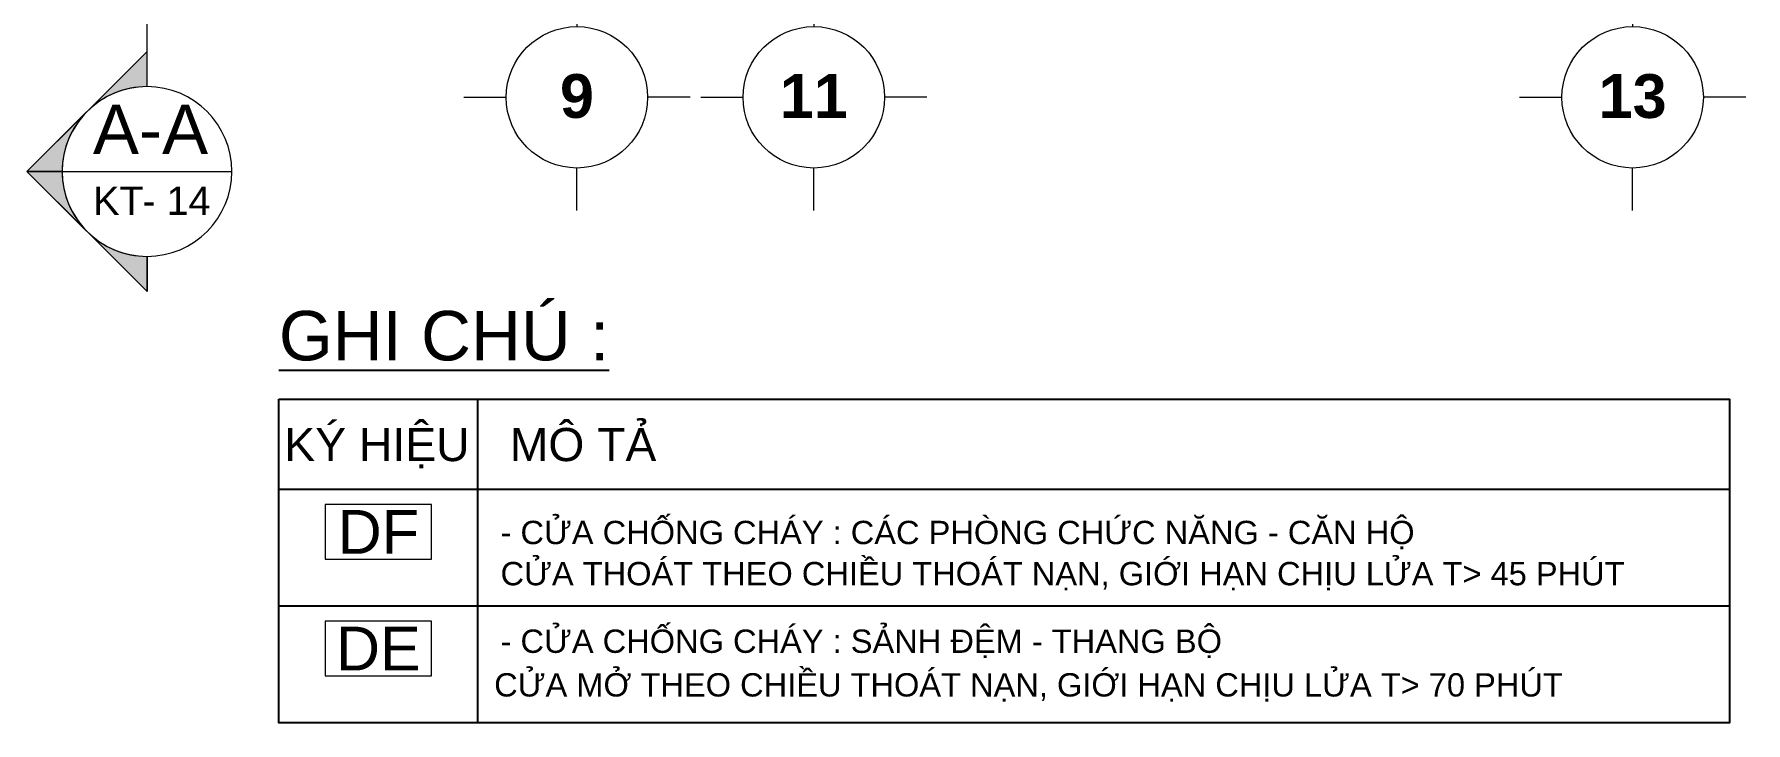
# Model space of a CAD drawing. Header units: millimetres. Extents: x -20215 to 101892, y -17414 to 45470.
# Drawn here: x 17026 to 41231, y -17414 to -7675 of the extents above; entities that cross this region are included whole.
import ezdxf
from ezdxf.enums import TextEntityAlignment as Align

# ---------------------------------------------------------------- set-up
doc = ezdxf.new("R2010")
doc.units = ezdxf.units.MM
doc.linetypes.add('PHANTOM', pattern=[63.5, 31.75, -6.35, 6.35, -6.35, 6.35, -6.35])
for name, color, linetype, lineweight in [('G-ANNO-SYMB', 111, 'Continuous', 5), ('KH', 6, 'Continuous', 5), ('Y-GHI CHU PCCC$0$Z-CT1-GHI CHU TT$0$CHU-1', 7, 'Continuous', 9), ('Y-GHI CHU PCCC$0$Z-CT1-GHI CHU TT$0$KI-HIEU', 6, 'Continuous', 13)]:
    doc.layers.add(name, color=color, linetype=linetype, lineweight=lineweight)
doc.layers.add('RD-AB', color=4, linetype='PHANTOM')
doc.styles.add('Arial', font='arial_0.ttf', dxfattribs={"height": 700})
doc.styles.add('Arial_1', font='arial_0.ttf', dxfattribs={"height": 400})
doc.styles.add('Arial_B', font='arialbd_0.ttf', dxfattribs={"height": 619.047619})
doc.styles.add('Y-GHI CHU PCCC$0$Arial', font='arial_0.ttf')
doc.styles.add('Y-GHI CHU PCCC$0$Z-CT1-GHI CHU TT$0$TA1', font='arial_0.ttf')

# ---------------------------------------------------------------- blocks, each defined once
blk = doc.blocks.new('Section - AL_Section Head-VIEW NAME-1067178-MẶT BẰNG TẦNG 4')
at = {"layer": 'G-ANNO-SYMB'}
h = blk.add_hatch(color=256, dxfattribs=at)
edge = h.paths.add_edge_path(flags=0)
edge.add_line((-6, 8.49), (-6, 6))
edge.add_arc((-6, 0), 6, 90, 135)
edge.add_line((-10.24, 4.24), (-6, 8.49))
h = blk.add_hatch(color=256, dxfattribs=at)
edge = h.paths.add_edge_path(flags=0)
edge.add_line((-6, 8.49), (-1.76, 4.24))
edge.add_arc((-6, 0), 6, 45, 90)
edge.add_line((-6, 6), (-6, 8.49))
h = blk.add_hatch(color=256, dxfattribs=at)
edge = h.paths.add_edge_path(flags=0)
edge.add_line((-14.49, 0), (-10.24, 4.24))
edge.add_arc((-6, 0), 6, 135, 180)
edge.add_line((-12, 0), (-14.49, 0))
h = blk.add_hatch(color=256, dxfattribs=at)
edge = h.paths.add_edge_path(flags=0)
edge.add_line((2.49, 0), (0, 0))
edge.add_arc((-6, 0), 6, 360, 405)
edge.add_line((-1.76, 4.24), (2.49, 0))
for p, q in [((-6, 8.49), (-14.49, 0)), ((-6, 8.49), (-10.24, 4.24)), ((-6, 8.49), (2.49, 0)), ((-6, 6), (-6, 8.49)), ((-6, 8.49), (-6, 6)), ((-1.76, 4.24), (-6, 8.49)), ((-10.24, 4.24), (-14.49, 0)), ((2.49, 0), (-1.76, 4.24)), ((-14.49, 0), (-12, 0)), ((0, 0), (2.49, 0)), ((-12, 0), (-14.49, 0)), ((0, 0), (2.49, 0))]:
    blk.add_line(p, q, dxfattribs=at)
for start, end in [(360, 180), (90, 135), (45, 90), (135, 180), (360, 45), (180, 360)]:
    blk.add_arc((-6, 0), 6, start, end, dxfattribs=at)
blk = doc.blocks.new('Grid - FamilyAL-KH TRUC-550400-MẶT BẰNG HẦM 2')
at = {"layer": 'KH'}
for p, q in [((0, 7), (0, 4)), ((-8, -1), (-5, -1)), ((8, -1), (5, -1)), ((0, -9), (0, -6))]:
    blk.add_line(p, q, dxfattribs=at)
blk.add_circle((0, -1), 5, dxfattribs=at)
blk = doc.blocks.new('Y-GHI CHU PCCC$0$A$C53D4240F')
at = {"color": 8, "ltscale": 30}
blk.add_lwpolyline([(-266.7, -137.5), (266.7, -137.5), (266.7, 137.5), (-266.7, 137.5)], close=True, dxfattribs=at)
at = {"color": 8, "style": 'Y-GHI CHU PCCC$0$Arial'}
blk.add_text('DE', height=220, dxfattribs=at).set_placement((0, 0), align=Align.MIDDLE_CENTER)
blk = doc.blocks.new('Y-GHI CHU PCCC$0$A$C67775D76')
at = {"color": 8, "ltscale": 30}
blk.add_lwpolyline([(-266.7, -137.5), (266.7, -137.5), (266.7, 137.5), (-266.7, 137.5)], close=True, dxfattribs=at)
at = {"color": 8, "style": 'Y-GHI CHU PCCC$0$Arial'}
blk.add_text('DF', height=220, dxfattribs=at).set_placement((0, 0), align=Align.MIDDLE_CENTER)

msp = doc.modelspace()

# ---------------------------------------------------------------- linework, layer by layer
at = {"color": 8, "ltscale": 150}
for p, q in [((23298.2, -17413.8), (23298.2, -12838.8)), ((41000.5, -14113.8), (20485.7, -14113.8)), ((41000.5, -15763.8), (20485.7, -15763.8))]:
    msp.add_line(p, q, dxfattribs=at)
msp.add_lwpolyline([(20485.7, -12838.8), (41000.5, -12838.8), (41000.5, -17413.8), (20485.7, -17413.8)], close=True, dxfattribs=at)
at = {"layer": 'G-ANNO-SYMB'}
for p, q in [((18620.8, -8417), (18620.8, 44933)), ((17420.8, -9617), (19820.8, -9617))]:
    msp.add_line(p, q, dxfattribs=at)

# ---------------------------------------------------------------- block references
at = {"lineweight": 5, "xscale": 199.9999999999999, "yscale": 199.9999999999999, "zscale": 199.9999999999999, "rotation": 180}
for p in [(24700.5, -8767.6), (28050.5, -8767.6), (39630.5, -8767.6)]:
    msp.add_blockref('Grid - FamilyAL-KH TRUC-550400-MẶT BẰNG HẦM 2', p, dxfattribs=at)
at = {"layer": 'G-ANNO-SYMB', "xscale": 199.9999999999999, "yscale": 199.9999999999999, "zscale": 199.9999999999999, "rotation": 90}
msp.add_blockref('Section - AL_Section Head-VIEW NAME-1067178-MẶT BẰNG TẦNG 4', (18620.8, -8417), dxfattribs=at)
at = {"layer": 'Y-GHI CHU PCCC$0$Z-CT1-GHI CHU TT$0$KI-HIEU', "color": 8, "xscale": 2.812500000000001, "yscale": 2.812500000000001, "zscale": 2.812500000000001}
for name, p in [('Y-GHI CHU PCCC$0$A$C67775D76', (21891.9, -14713.8)), ('Y-GHI CHU PCCC$0$A$C53D4240F', (21891.9, -16363.8))]:
    msp.add_blockref(name, p, dxfattribs=at)

# ---------------------------------------------------------------- texts
at = {"layer": 'G-ANNO-SYMB', "attachment_point": 2, "line_spacing_factor": 0.941778}
for s, insert, char_height, width, style in [('A-A', (18670.2, -8671.3), 700, 1945.35, 'Arial'), ('KT', (18216.2, -9830.2), 400, 852.085, 'Arial_1'), ('- 14', (19037, -9830.2), 400, 1150.805, 'Arial_1')]:
    msp.add_mtext(s, dxfattribs=dict(at, insert=insert, char_height=char_height, width=width, style=style))
at = {"layer": 'KH', "attachment_point": 2, "line_spacing_factor": 0.941778, "style": 'Arial_B'}
for s, insert, char_height, width in [('\\fArial|b1|i0|c0|p34|;9', (24700.8, -8239.8), 619.048, 558.244), ('11', (28050.8, -8239.8), 619.05, 1116.488), ('13', (39630.8, -8239.8), 619.05, 1116.488)]:
    msp.add_mtext(s, dxfattribs=dict(at, insert=insert, char_height=char_height, width=width))
at = {"layer": 'RD-AB', "ltscale": 20, "style": 'Arial'}
msp.add_text('%%UGHI CHÚ :', height=700, dxfattribs=at).set_placement((20485.7, -12288.8))
at = {"layer": 'Y-GHI CHU PCCC$0$Z-CT1-GHI CHU TT$0$CHU-1', "color": 8, "style": 'Y-GHI CHU PCCC$0$Z-CT1-GHI CHU TT$0$TA1'}
for s, height, p in [('KÝ HIỆU', 468.75, (20562.9, -13713.1)), ('MÔ TẢ', 468.75, (23750.4, -13713.1)), ('- CỬA CHỐNG CHÁY : CÁC PHÒNG CHỨC NĂNG - CĂN HỘ', 330, (23620.4, -14887.5)), ('CỬA THOÁT THEO CHIỀU THOÁT NẠN, GIỚI HẠN CHỊU LỬA T> 45 PHÚT', 330, (23620.4, -15469.4)), ('- CỬA CHỐNG CHÁY : SẢNH ĐỆM - THANG BỘ', 330, (23620.4, -16425.2)), ('CỬA MỞ THEO CHIỀU THOÁT NẠN, GIỚI HẠN CHỊU LỬA T> 70 PHÚT', 330, (23530, -17042.5))]:
    msp.add_text(s, height=height, dxfattribs=at).set_placement(p)

doc.saveas('drawing.dxf')
